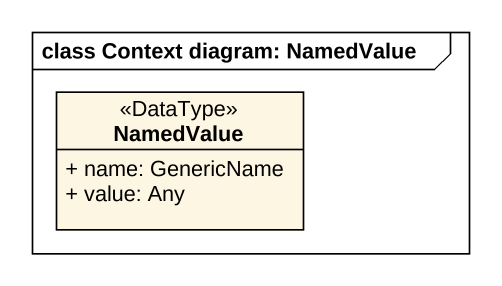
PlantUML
@startuml
mainframe class Context diagram: NamedValue
hide circle
hide empty members
skinparam classAttributeIconSize 0
class NamedValue <<DataType>> {
  + name: GenericName
  + value: Any
}
@enduml
